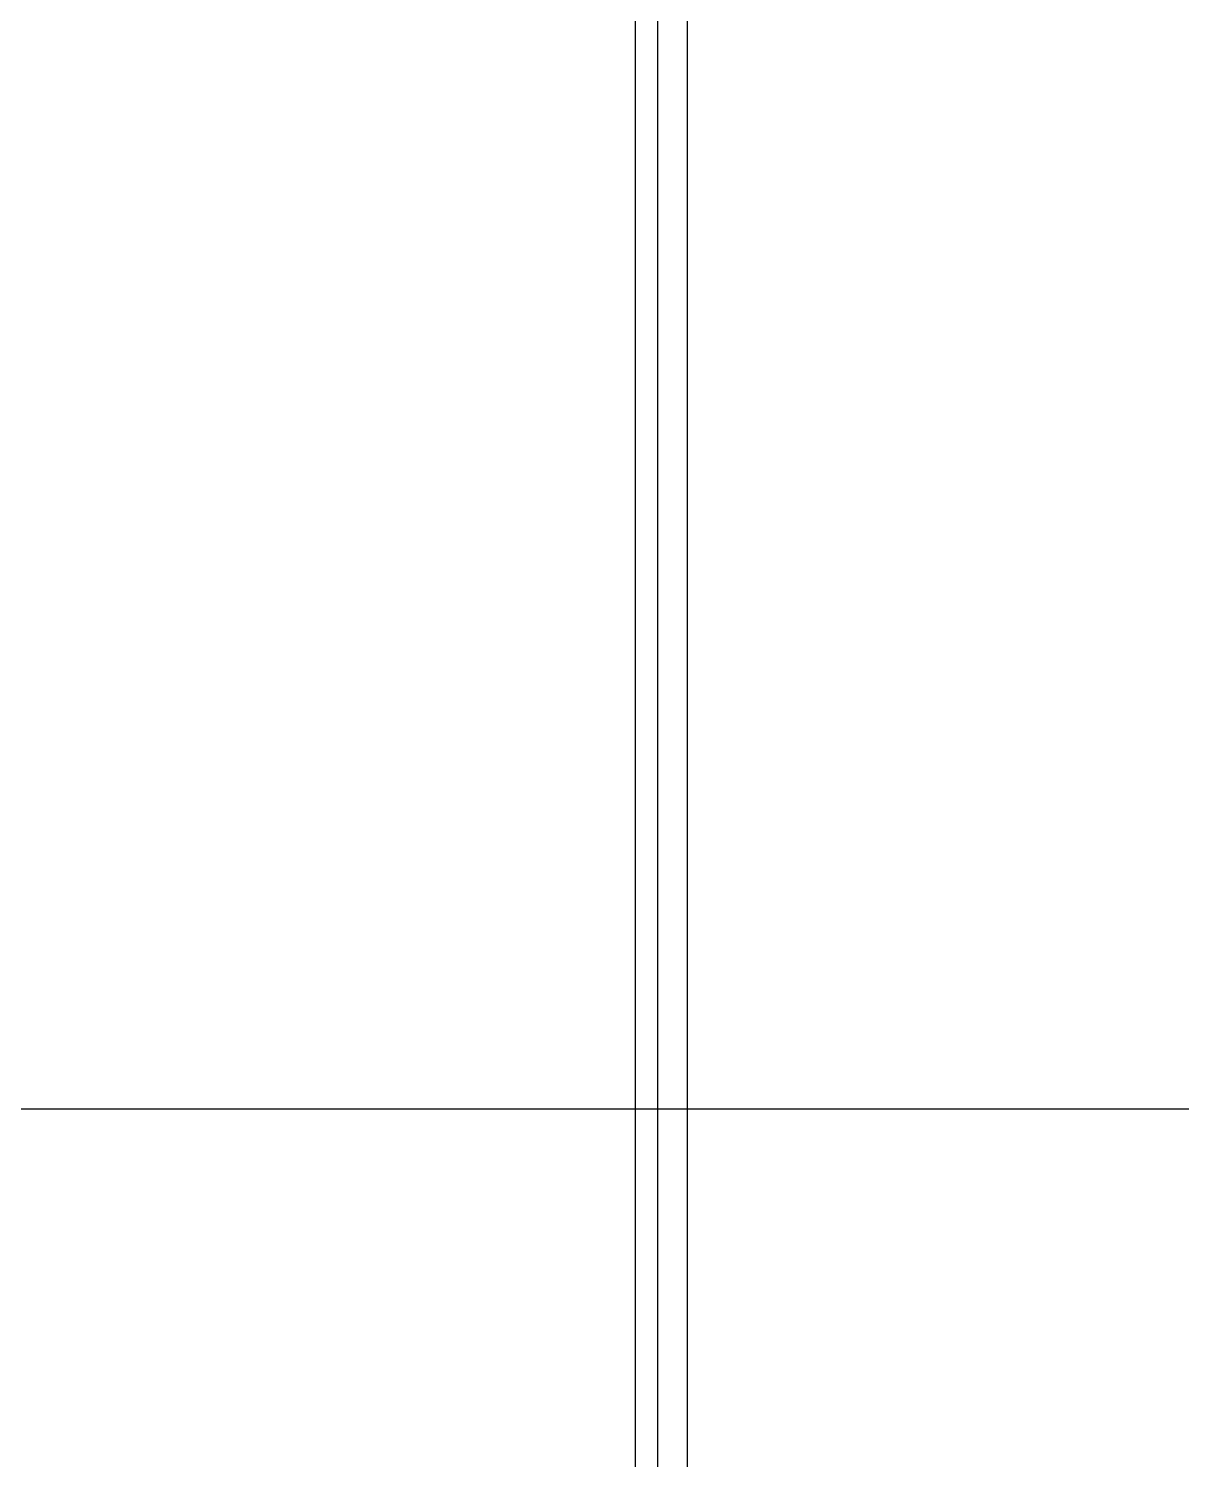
# Model space of a CAD drawing. Header units: millimetres. Extents: x 0 to 69574, y -5 to 41746.
# Drawn here: x 45728.8 to 45840, y 12505.6 to 12643.6 of the extents above; entities that cross this region are included whole.
import ezdxf

# ---------------------------------------------------------------- set-up
doc = ezdxf.new("R2010")
doc.units = ezdxf.units.MM
doc.layers.add('! NO PLOT !', color=7, linetype='Continuous', true_color=0xff75dd, plot=False)
doc.layers.add('000-PI-Oprema', color=30, linetype='Continuous', lineweight=5)
doc.layers.add('002-PI-Kabelska kanalica', color=150, linetype='Continuous')

# ---------------------------------------------------------------- blocks, each defined once
blk = doc.blocks.new('*U574')
at = {"layer": '002-PI-Kabelska kanalica'}
blk.add_line((-20, -100), (-20, 791), dxfattribs=at)
blk = doc.blocks.new('8606.000_montažna')
at = {"layer": '! NO PLOT !'}
blk.add_line((51182.39, 38449.42), (51182.39, 36559.42), dxfattribs=at)
blk = doc.blocks.new('spojnica')
at = {"layer": '! NO PLOT !', "transparency": 33554687}
for p, q in [((44768.49, 28811.5), (44768.49, 26919.4)), ((44763.49, 28809.4), (44763.49, 26919.4))]:
    blk.add_line(p, q, dxfattribs=at)

msp = doc.modelspace()

# ---------------------------------------------------------------- block references
at = {"rotation": 270}
msp.add_blockref('*U574', (45390.483, 12519.404), dxfattribs=at)
at = {"layer": '000-PI-Oprema'}
for name, p in [('8606.000_montažna', (-5392.912, -25740.014)), ('spojnica', (1023.847, -16100))]:
    msp.add_blockref(name, p, dxfattribs=at)

doc.saveas('drawing.dxf')
